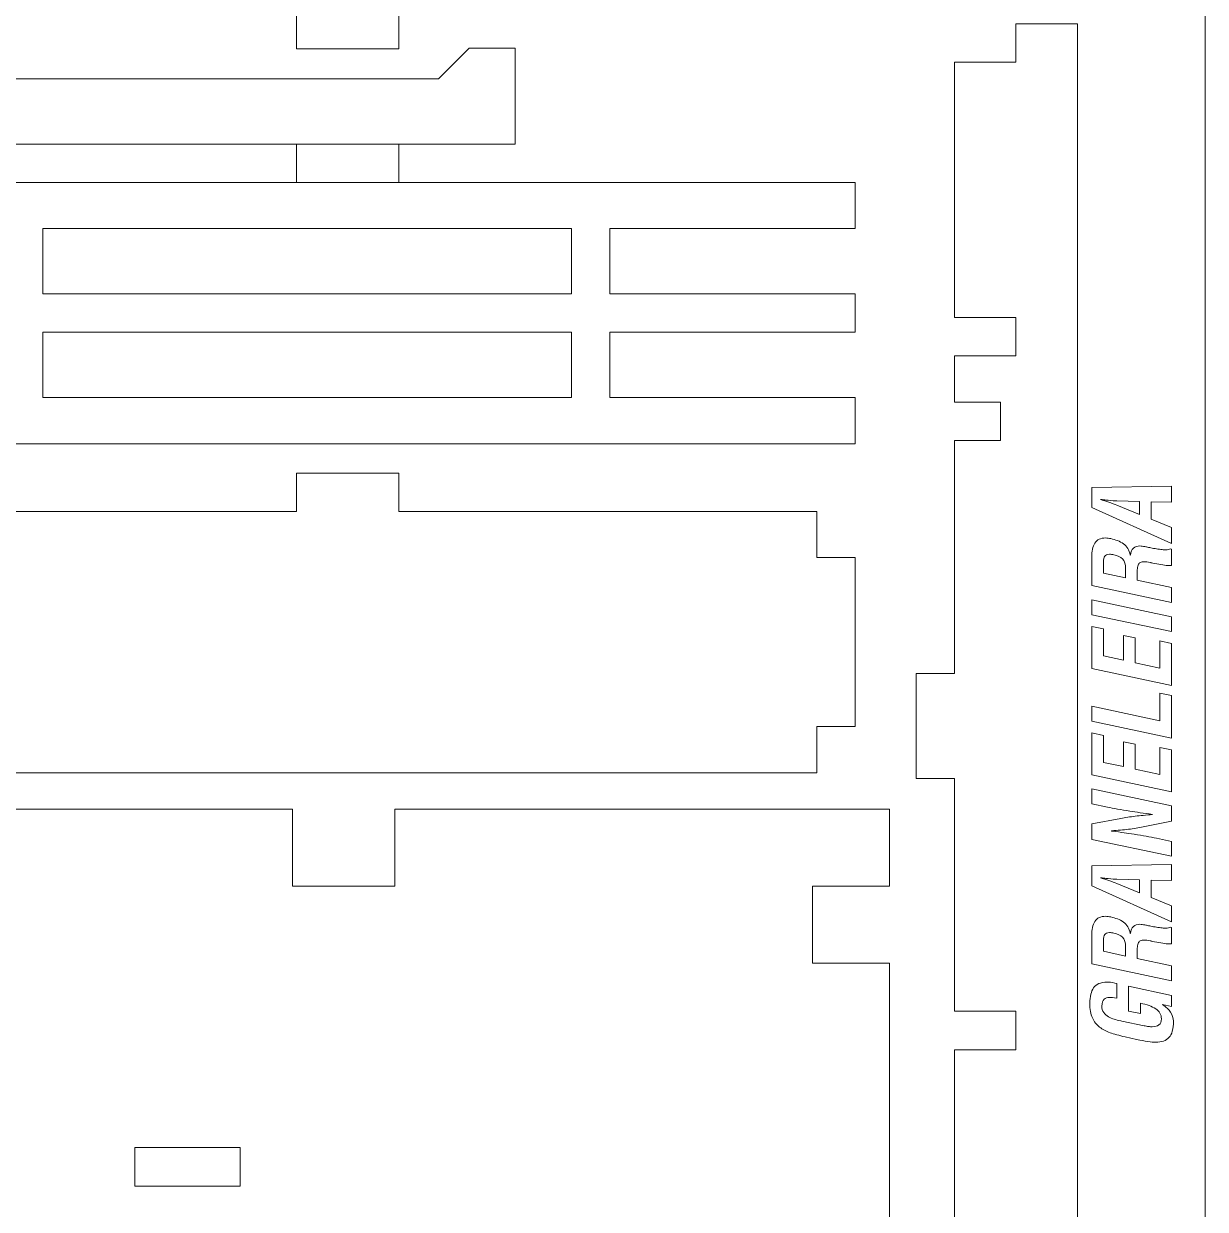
# Model space of a CAD drawing. Header units: centimetres. Extents: x -49.5 to 49.5, y -14.6 to 14.6.
# Drawn here: x 41.64 to 49.48, y -7.07 to 0.79 of the extents above; entities that cross this region are included whole.
import ezdxf

# ---------------------------------------------------------------- set-up
doc = ezdxf.new("R2010")
doc.units = ezdxf.units.CM
doc.header["$MEASUREMENT"] = 0
doc.layers.add('Camada 1', color=7, linetype='Continuous')

msp = doc.modelspace()

# ---------------------------------------------------------------- linework, layer by layer
at = {"layer": 'Camada 1', "color": 6, "lineweight": 9}
msp.add_open_spline([(30.77603, 14.38387), (30.77603, 14.38387), (49.17603, 14.38387), (49.17603, 14.38387), (49.17603, 14.38387), (49.34103, 14.38387), (49.47603, 14.24887), (49.47603, 14.08387), (49.47603, 14.08387), (49.47603, 14.08387), (49.47603, -14.31613), (49.47603, -14.31613), (49.47603, -14.31613), (49.47603, -14.48113), (49.34103, -14.61613), (49.17603, -14.61613), (49.17603, -14.61613), (49.17603, -14.61613), (30.77603, -14.61613), (30.77603, -14.61613), (30.77603, -14.61613), (30.61103, -14.61613), (30.47603, -14.48113), (30.47603, -14.31613), (30.47603, -14.31613), (30.47603, -14.31613), (30.47603, 14.08387), (30.47603, 14.08387), (30.47603, 14.08387), (30.47603, 14.24887), (30.61103, 14.38387), (30.77603, 14.38387)], degree=3, knots=[0, 0, 0, 0, 0.1111111, 0.1111111, 0.1111111, 0.1111111, 0.2222222, 0.2222222, 0.2222222, 0.2222222, 0.3333333, 0.3333333, 0.3333333, 0.3333333, 0.4444444, 0.4444444, 0.4444444, 0.4444444, 0.5555556, 0.5555556, 0.5555556, 0.5555556, 0.6666667, 0.6666667, 0.6666667, 0.6666667, 0.7777778, 0.7777778, 0.7777778, 0.7777778, 1, 1, 1, 1], dxfattribs=at)
at = {"layer": 'Camada 1', "color": 250, "lineweight": 9}
for points, knots in [([(31.08706, 0.87946), (31.08706, 0.87946), (37.32848, 0.87946), (37.32848, 0.87946), (37.32848, 0.87946), (37.32848, 0.87946), (37.32848, 0.62448), (37.32848, 0.62448), (37.32848, 0.62448), (37.32848, 0.62448), (38.00842, 0.62448), (38.00842, 0.62448), (38.00842, 0.62448), (38.00842, 0.62448), (38.00842, 0.87946), (38.00842, 0.87946), (38.00842, 0.87946), (38.00842, 0.87946), (43.44795, 0.87946), (43.44795, 0.87946), (43.44795, 0.87946), (43.44795, 0.87946), (43.44795, 0.62448), (43.44795, 0.62448), (43.44795, 0.62448), (43.44795, 0.62448), (44.1279, 0.62448), (44.1279, 0.62448), (44.1279, 0.62448), (44.1279, 0.62448), (44.1279, 0.87946), (44.1279, 0.87946), (44.1279, 0.87946), (44.1279, 0.87946), (46.89867, 0.87946), (46.89867, 0.87946), (46.89867, 0.87946), (46.89867, 0.87946), (46.89867, 1.18391), (46.89867, 1.18391), (46.89867, 1.18391), (46.89867, 1.18391), (47.15364, 1.18391), (47.15364, 1.18391), (47.15364, 1.18391), (47.15364, 1.18391), (47.15364, 2.30582), (47.15364, 2.30582), (47.15364, 2.30582), (47.15364, 2.30582), (46.89867, 2.30582), (46.89867, 2.30582), (46.89867, 2.30582), (46.89867, 2.30582), (46.89867, 2.61179), (46.89867, 2.61179), (46.89867, 2.61179), (46.89867, 2.61179), (31.08706, 2.61179), (31.08706, 2.61179), (31.08706, 2.61179), (31.08706, 2.61179), (31.08706, 2.30582), (31.08706, 2.30582), (31.08706, 2.30582), (31.08706, 2.30582), (30.83207, 2.30582), (30.83207, 2.30582), (30.83207, 2.30582), (30.83207, 2.30582), (30.83207, 1.18391), (30.83207, 1.18391), (30.83207, 1.18391), (30.83207, 1.18391), (31.08706, 1.18391), (31.08706, 1.18391), (31.08706, 1.18391), (31.08706, 1.18391), (31.08706, 0.87946), (31.08706, 0.87946)], [0, 0, 0, 0, 0.047619, 0.047619, 0.047619, 0.047619, 0.0952381, 0.0952381, 0.0952381, 0.0952381, 0.1428571, 0.1428571, 0.1428571, 0.1428571, 0.1904762, 0.1904762, 0.1904762, 0.1904762, 0.2380952, 0.2380952, 0.2380952, 0.2380952, 0.2857143, 0.2857143, 0.2857143, 0.2857143, 0.3333333, 0.3333333, 0.3333333, 0.3333333, 0.3809524, 0.3809524, 0.3809524, 0.3809524, 0.4285714, 0.4285714, 0.4285714, 0.4285714, 0.4761905, 0.4761905, 0.4761905, 0.4761905, 0.5238095, 0.5238095, 0.5238095, 0.5238095, 0.5714286, 0.5714286, 0.5714286, 0.5714286, 0.6190476, 0.6190476, 0.6190476, 0.6190476, 0.6666667, 0.6666667, 0.6666667, 0.6666667, 0.7142857, 0.7142857, 0.7142857, 0.7142857, 0.7619048, 0.7619048, 0.7619048, 0.7619048, 0.8095238, 0.8095238, 0.8095238, 0.8095238, 0.8571429, 0.8571429, 0.8571429, 0.8571429, 0.9047619, 0.9047619, 0.9047619, 0.9047619, 1, 1, 1, 1]), ([(47.81237, -10.27491), (47.81237, -10.27491), (47.81237, -11.14627), (47.81237, -11.14627), (47.81237, -11.14627), (47.81237, -11.14627), (47.55739, -11.14627), (47.55739, -11.14627), (47.55739, -11.14627), (47.55739, -11.14627), (47.55739, -11.84321), (47.55739, -11.84321), (47.55739, -11.84321), (47.55739, -11.84321), (47.81237, -11.84321), (47.81237, -11.84321), (47.81237, -11.84321), (47.81237, -11.84321), (47.81237, -13.23709), (47.81237, -13.23709), (47.81237, -13.23709), (47.81237, -13.23709), (48.22034, -13.23709), (48.22034, -13.23709), (48.22034, -13.23709), (48.22034, -13.23709), (48.22034, -13.49207), (48.22034, -13.49207), (48.22034, -13.49207), (48.22034, -13.49207), (47.81237, -13.49207), (47.81237, -13.49207), (47.81237, -13.49207), (47.81237, -13.49207), (47.81237, -14.15488), (47.81237, -14.15488), (47.81237, -14.15488), (47.81237, -14.15488), (48.6283, -14.15488), (48.6283, -14.15488), (48.6283, -14.15488), (48.6283, -14.15488), (48.6283, 0.79115), (48.6283, 0.79115), (48.6283, 0.79115), (48.6283, 0.79115), (48.22034, 0.79115), (48.22034, 0.79115), (48.22034, 0.79115), (48.22034, 0.79115), (48.22034, 0.53616), (48.22034, 0.53616), (48.22034, 0.53616), (48.22034, 0.53616), (47.81237, 0.53616), (47.81237, 0.53616), (47.81237, 0.53616), (47.81237, 0.53616), (47.81237, -1.15689), (47.81237, -1.15689), (47.81237, -1.15689), (47.81237, -1.15689), (48.22034, -1.15689), (48.22034, -1.15689), (48.22034, -1.15689), (48.22034, -1.15689), (48.22034, -1.41187), (48.22034, -1.41187), (48.22034, -1.41187), (48.22034, -1.41187), (47.81237, -1.41187), (47.81237, -1.41187), (47.81237, -1.41187), (47.81237, -1.41187), (47.81237, -1.71784), (47.81237, -1.71784), (47.81237, -1.71784), (47.81237, -1.71784), (48.11835, -1.71784), (48.11835, -1.71784), (48.11835, -1.71784), (48.11835, -1.71784), (48.11835, -1.97282), (48.11835, -1.97282), (48.11835, -1.97282), (48.11835, -1.97282), (47.81237, -1.97282), (47.81237, -1.97282), (47.81237, -1.97282), (47.81237, -1.97282), (47.81237, -3.51681), (47.81237, -3.51681), (47.81237, -3.51681), (47.81237, -3.51681), (47.55739, -3.51681), (47.55739, -3.51681), (47.55739, -3.51681), (47.55739, -3.51681), (47.55739, -4.21375), (47.55739, -4.21375), (47.55739, -4.21375), (47.55739, -4.21375), (47.81237, -4.21375), (47.81237, -4.21375), (47.81237, -4.21375), (47.81237, -4.21375), (47.81237, -5.75773), (47.81237, -5.75773), (47.81237, -5.75773), (47.81237, -5.75773), (48.22034, -5.75773), (48.22034, -5.75773), (48.22034, -5.75773), (48.22034, -5.75773), (48.22034, -6.01271), (48.22034, -6.01271), (48.22034, -6.01271), (48.22034, -6.01271), (47.81237, -6.01271), (47.81237, -6.01271), (47.81237, -6.01271), (47.81237, -6.01271), (47.81237, -7.40659), (47.81237, -7.40659), (47.81237, -7.40659), (47.81237, -7.40659), (47.55739, -7.40659), (47.55739, -7.40659), (47.55739, -7.40659), (47.55739, -7.40659), (47.55739, -8.10354), (47.55739, -8.10354), (47.55739, -8.10354), (47.55739, -8.10354), (47.81237, -8.10354), (47.81237, -8.10354), (47.81237, -8.10354), (47.81237, -8.10354), (47.81237, -9.49741), (47.81237, -9.49741), (47.81237, -9.49741), (47.81237, -9.49741), (48.22034, -9.49741), (48.22034, -9.49741), (48.22034, -9.49741), (48.22034, -9.49741), (48.22034, -9.75239), (48.22034, -9.75239), (48.22034, -9.75239), (48.22034, -9.75239), (47.81237, -9.75239), (47.81237, -9.75239), (47.81237, -9.75239), (47.81237, -9.75239), (47.81237, -10.01993), (47.81237, -10.01993), (47.81237, -10.01993), (47.81237, -10.01993), (48.11835, -10.01993), (48.11835, -10.01993), (48.11835, -10.01993), (48.11835, -10.01993), (48.11835, -10.27491), (48.11835, -10.27491), (48.11835, -10.27491), (48.11835, -10.27491), (47.81237, -10.27491), (47.81237, -10.27491)], [0, 0, 0, 0, 0.0232558, 0.0232558, 0.0232558, 0.0232558, 0.0465116, 0.0465116, 0.0465116, 0.0465116, 0.0697674, 0.0697674, 0.0697674, 0.0697674, 0.0930233, 0.0930233, 0.0930233, 0.0930233, 0.1162791, 0.1162791, 0.1162791, 0.1162791, 0.1395349, 0.1395349, 0.1395349, 0.1395349, 0.1627907, 0.1627907, 0.1627907, 0.1627907, 0.1860465, 0.1860465, 0.1860465, 0.1860465, 0.2093023, 0.2093023, 0.2093023, 0.2093023, 0.2325581, 0.2325581, 0.2325581, 0.2325581, 0.255814, 0.255814, 0.255814, 0.255814, 0.2790698, 0.2790698, 0.2790698, 0.2790698, 0.3023256, 0.3023256, 0.3023256, 0.3023256, 0.3255814, 0.3255814, 0.3255814, 0.3255814, 0.3488372, 0.3488372, 0.3488372, 0.3488372, 0.372093, 0.372093, 0.372093, 0.372093, 0.3953488, 0.3953488, 0.3953488, 0.3953488, 0.4186047, 0.4186047, 0.4186047, 0.4186047, 0.4418605, 0.4418605, 0.4418605, 0.4418605, 0.4651163, 0.4651163, 0.4651163, 0.4651163, 0.4883721, 0.4883721, 0.4883721, 0.4883721, 0.5116279, 0.5116279, 0.5116279, 0.5116279, 0.5348837, 0.5348837, 0.5348837, 0.5348837, 0.5581395, 0.5581395, 0.5581395, 0.5581395, 0.5813953, 0.5813953, 0.5813953, 0.5813953, 0.6046512, 0.6046512, 0.6046512, 0.6046512, 0.627907, 0.627907, 0.627907, 0.627907, 0.6511628, 0.6511628, 0.6511628, 0.6511628, 0.6744186, 0.6744186, 0.6744186, 0.6744186, 0.6976744, 0.6976744, 0.6976744, 0.6976744, 0.7209302, 0.7209302, 0.7209302, 0.7209302, 0.744186, 0.744186, 0.744186, 0.744186, 0.7674419, 0.7674419, 0.7674419, 0.7674419, 0.7906977, 0.7906977, 0.7906977, 0.7906977, 0.8139535, 0.8139535, 0.8139535, 0.8139535, 0.8372093, 0.8372093, 0.8372093, 0.8372093, 0.8604651, 0.8604651, 0.8604651, 0.8604651, 0.8837209, 0.8837209, 0.8837209, 0.8837209, 0.9069767, 0.9069767, 0.9069767, 0.9069767, 0.9302326, 0.9302326, 0.9302326, 0.9302326, 0.9534884, 0.9534884, 0.9534884, 0.9534884, 1, 1, 1, 1]), ([(30.83207, -1.99382), (35.72909, -1.99382), (42.25663, -1.99382), (47.15364, -1.99382), (47.15364, -1.99382), (47.15364, -1.99382), (47.15364, -1.68785), (47.15364, -1.68785), (47.15364, -1.68785), (47.15364, -1.68785), (45.52633, -1.68785), (45.52633, -1.68785), (45.52633, -1.68785), (45.52633, -1.68785), (45.52633, -1.25439), (45.52633, -1.25439), (45.52633, -1.25439), (45.52633, -1.25439), (47.15364, -1.25439), (47.15364, -1.25439), (47.15364, -1.25439), (47.15364, -1.25439), (47.15364, -0.99941), (47.15364, -0.99941), (47.15364, -0.99941), (47.15364, -0.99941), (45.52633, -0.99941), (45.52633, -0.99941), (45.52633, -0.99941), (45.52633, -0.99941), (45.52633, -0.56595), (45.52633, -0.56595), (45.52633, -0.56595), (45.52633, -0.56595), (47.15364, -0.56595), (47.15364, -0.56595), (47.15364, -0.56595), (47.15364, -0.56595), (47.15364, -0.26149), (47.15364, -0.26149), (47.15364, -0.26149), (47.15364, -0.26149), (44.1279, -0.26149), (44.1279, -0.26149), (44.1279, -0.26149), (44.1279, -0.26149), (44.1279, -0.00651), (44.1279, -0.00651), (44.1279, -0.00651), (44.1279, -0.00651), (44.89963, -0.00651), (44.89963, -0.00651), (44.89963, -0.00651), (44.89963, -0.00651), (44.89963, 0.63009), (44.89963, 0.63009), (44.89963, 0.63009), (44.89963, 0.63009), (44.59365, 0.63009), (44.59365, 0.63009), (44.59365, 0.63009), (44.59365, 0.63009), (44.38967, 0.4261), (44.38967, 0.4261), (44.38967, 0.4261), (44.38967, 0.4261), (36.85252, 0.4261), (36.85252, 0.4261), (36.85252, 0.4261), (36.85252, 0.4261), (36.64854, 0.63009), (36.64854, 0.63009), (36.64854, 0.63009), (36.64854, 0.63009), (36.34257, 0.63009), (36.34257, 0.63009), (36.34257, 0.63009), (36.34257, 0.63009), (36.34257, -0.00651), (36.34257, -0.00651), (36.34257, -0.00651), (36.34257, -0.00651), (37.32848, -0.00651), (37.32848, -0.00651), (37.32848, -0.00651), (37.32848, -0.00651), (37.32848, -0.26149), (37.32848, -0.26149), (37.32848, -0.26149), (35.70652, -0.26149), (32.45403, -0.26149), (30.83207, -0.26149), (30.83207, -0.26149), (30.83207, -0.26149), (30.83207, -1.99382), (30.83207, -1.99382)], [0, 0, 0, 0, 0.04, 0.04, 0.04, 0.04, 0.08, 0.08, 0.08, 0.08, 0.12, 0.12, 0.12, 0.12, 0.16, 0.16, 0.16, 0.16, 0.2, 0.2, 0.2, 0.2, 0.24, 0.24, 0.24, 0.24, 0.28, 0.28, 0.28, 0.28, 0.32, 0.32, 0.32, 0.32, 0.36, 0.36, 0.36, 0.36, 0.4, 0.4, 0.4, 0.4, 0.44, 0.44, 0.44, 0.44, 0.48, 0.48, 0.48, 0.48, 0.52, 0.52, 0.52, 0.52, 0.56, 0.56, 0.56, 0.56, 0.6, 0.6, 0.6, 0.6, 0.64, 0.64, 0.64, 0.64, 0.68, 0.68, 0.68, 0.68, 0.72, 0.72, 0.72, 0.72, 0.76, 0.76, 0.76, 0.76, 0.8, 0.8, 0.8, 0.8, 0.84, 0.84, 0.84, 0.84, 0.88, 0.88, 0.88, 0.88, 0.92, 0.92, 0.92, 0.92, 1, 1, 1, 1]), ([(31.08706, -2.44319), (31.08706, -2.44319), (37.32848, -2.44319), (37.32848, -2.44319), (37.32848, -2.44319), (37.32848, -2.44319), (37.32848, -2.18821), (37.32848, -2.18821), (37.32848, -2.18821), (37.32848, -2.18821), (38.00842, -2.18821), (38.00842, -2.18821), (38.00842, -2.18821), (38.00842, -2.18821), (38.00842, -2.44319), (38.00842, -2.44319), (38.00842, -2.44319), (38.00842, -2.44319), (43.44795, -2.44319), (43.44795, -2.44319), (43.44795, -2.44319), (43.44795, -2.44319), (43.44795, -2.18821), (43.44795, -2.18821), (43.44795, -2.18821), (43.44795, -2.18821), (44.1279, -2.18821), (44.1279, -2.18821), (44.1279, -2.18821), (44.1279, -2.18821), (44.1279, -2.44319), (44.1279, -2.44319), (44.1279, -2.44319), (44.1279, -2.44319), (46.89867, -2.44319), (46.89867, -2.44319), (46.89867, -2.44319), (46.89867, -2.44319), (46.89867, -2.74764), (46.89867, -2.74764), (46.89867, -2.74764), (46.89867, -2.74764), (47.15364, -2.74764), (47.15364, -2.74764), (47.15364, -2.74764), (47.15364, -2.74764), (47.15364, -3.86955), (47.15364, -3.86955), (47.15364, -3.86955), (47.15364, -3.86955), (46.89867, -3.86955), (46.89867, -3.86955), (46.89867, -3.86955), (46.89867, -3.86955), (46.89867, -4.17552), (46.89867, -4.17552), (46.89867, -4.17552), (46.89867, -4.17552), (31.08706, -4.17552), (31.08706, -4.17552), (31.08706, -4.17552), (31.08706, -4.17552), (31.08706, -3.86955), (31.08706, -3.86955), (31.08706, -3.86955), (31.08706, -3.86955), (30.83207, -3.86955), (30.83207, -3.86955), (30.83207, -3.86955), (30.83207, -3.86955), (30.83207, -2.74764), (30.83207, -2.74764), (30.83207, -2.74764), (30.83207, -2.74764), (31.08706, -2.74764), (31.08706, -2.74764), (31.08706, -2.74764), (31.08706, -2.74764), (31.08706, -2.44319), (31.08706, -2.44319)], [0, 0, 0, 0, 0.047619, 0.047619, 0.047619, 0.047619, 0.0952381, 0.0952381, 0.0952381, 0.0952381, 0.1428571, 0.1428571, 0.1428571, 0.1428571, 0.1904762, 0.1904762, 0.1904762, 0.1904762, 0.2380952, 0.2380952, 0.2380952, 0.2380952, 0.2857143, 0.2857143, 0.2857143, 0.2857143, 0.3333333, 0.3333333, 0.3333333, 0.3333333, 0.3809524, 0.3809524, 0.3809524, 0.3809524, 0.4285714, 0.4285714, 0.4285714, 0.4285714, 0.4761905, 0.4761905, 0.4761905, 0.4761905, 0.5238095, 0.5238095, 0.5238095, 0.5238095, 0.5714286, 0.5714286, 0.5714286, 0.5714286, 0.6190476, 0.6190476, 0.6190476, 0.6190476, 0.6666667, 0.6666667, 0.6666667, 0.6666667, 0.7142857, 0.7142857, 0.7142857, 0.7142857, 0.7619048, 0.7619048, 0.7619048, 0.7619048, 0.8095238, 0.8095238, 0.8095238, 0.8095238, 0.8571429, 0.8571429, 0.8571429, 0.8571429, 0.9047619, 0.9047619, 0.9047619, 0.9047619, 1, 1, 1, 1]), ([(46.87106, -11.43558), (46.87106, -11.43558), (46.87106, -10.92568), (46.87106, -10.92568), (46.87106, -10.92568), (46.87106, -10.92568), (47.38096, -10.92568), (47.38096, -10.92568), (47.38096, -10.92568), (47.38096, -10.92568), (47.38096, -8.43681), (47.38096, -8.43681), (47.38096, -8.43681), (47.38096, -8.43681), (46.87106, -8.43681), (46.87106, -8.43681), (46.87106, -8.43681), (46.87106, -8.43681), (46.87106, -7.92691), (46.87106, -7.92691), (46.87106, -7.92691), (46.87106, -7.92691), (47.38096, -7.92691), (47.38096, -7.92691), (47.38096, -7.92691), (47.38096, -7.92691), (47.38096, -5.43805), (47.38096, -5.43805), (47.38096, -5.43805), (47.38096, -5.43805), (46.87106, -5.43805), (46.87106, -5.43805), (46.87106, -5.43805), (46.87106, -5.43805), (46.87106, -4.92814), (46.87106, -4.92814), (46.87106, -4.92814), (46.87106, -4.92814), (47.38096, -4.92814), (47.38096, -4.92814), (47.38096, -4.92814), (47.38096, -4.92814), (47.38096, -4.41824), (47.38096, -4.41824), (47.38096, -4.41824), (47.38096, -4.41824), (44.10057, -4.41824), (44.10057, -4.41824), (44.10057, -4.41824), (44.10057, -4.41824), (44.10057, -4.92814), (44.10057, -4.92814), (44.10057, -4.92814), (44.10057, -4.92814), (43.4207, -4.92814), (43.4207, -4.92814), (43.4207, -4.92814), (43.4207, -4.92814), (43.4207, -4.41824), (43.4207, -4.41824), (43.4207, -4.41824), (43.4207, -4.41824), (37.98171, -4.41824), (37.98171, -4.41824), (37.98171, -4.41824), (37.98171, -4.41824), (37.98171, -4.92814), (37.98171, -4.92814), (37.98171, -4.92814), (37.98171, -4.92814), (37.30183, -4.92814), (37.30183, -4.92814), (37.30183, -4.92814), (37.30183, -4.92814), (37.30183, -4.41824), (37.30183, -4.41824), (37.30183, -4.41824), (37.30183, -4.41824), (30.80474, -4.41824), (30.80474, -4.41824), (30.80474, -4.41824), (30.80474, -4.41824), (30.80474, -5.89213), (30.80474, -5.89213), (30.80474, -5.89213), (30.80474, -5.89213), (31.05969, -5.89213), (31.05969, -5.89213), (31.05969, -5.89213), (31.05969, -5.89213), (31.05969, -6.30005), (31.05969, -6.30005), (31.05969, -6.30005), (31.05969, -6.30005), (30.80474, -6.30005), (30.80474, -6.30005), (30.80474, -6.30005), (30.80474, -6.30005), (30.80474, -10.06367), (30.80474, -10.06367), (30.80474, -10.06367), (30.80474, -10.06367), (31.05969, -10.06367), (31.05969, -10.06367), (31.05969, -10.06367), (31.05969, -10.06367), (31.05969, -10.4716), (31.05969, -10.4716), (31.05969, -10.4716), (31.05969, -10.4716), (30.80474, -10.4716), (30.80474, -10.4716), (30.80474, -10.4716), (30.80474, -10.4716), (30.80474, -11.94549), (30.80474, -11.94549), (30.80474, -11.94549), (30.80474, -11.94549), (37.30183, -11.94549), (37.30183, -11.94549), (37.30183, -11.94549), (37.30183, -11.94549), (37.30183, -11.43558), (37.30183, -11.43558), (37.30183, -11.43558), (37.30183, -11.43558), (37.98171, -11.43558), (37.98171, -11.43558), (37.98171, -11.43558), (37.98171, -11.43558), (37.98171, -11.94549), (37.98171, -11.94549), (37.98171, -11.94549), (37.98171, -11.94549), (43.4207, -11.94549), (43.4207, -11.94549), (43.4207, -11.94549), (43.4207, -11.94549), (43.4207, -11.43558), (43.4207, -11.43558), (43.4207, -11.43558), (43.4207, -11.43558), (44.10057, -11.43558), (44.10057, -11.43558), (44.10057, -11.43558), (44.10057, -11.43558), (44.10057, -11.94549), (44.10057, -11.94549), (44.10057, -11.94549), (44.10057, -11.94549), (47.38096, -11.94549), (47.38096, -11.94549), (47.38096, -11.94549), (47.38096, -11.94549), (47.38096, -11.43558), (47.38096, -11.43558), (47.38096, -11.43558), (47.38096, -11.43558), (46.87106, -11.43558), (46.87106, -11.43558)], [0, 0, 0, 0, 0.0243902, 0.0243902, 0.0243902, 0.0243902, 0.0487805, 0.0487805, 0.0487805, 0.0487805, 0.0731707, 0.0731707, 0.0731707, 0.0731707, 0.097561, 0.097561, 0.097561, 0.097561, 0.1219512, 0.1219512, 0.1219512, 0.1219512, 0.1463415, 0.1463415, 0.1463415, 0.1463415, 0.1707317, 0.1707317, 0.1707317, 0.1707317, 0.195122, 0.195122, 0.195122, 0.195122, 0.2195122, 0.2195122, 0.2195122, 0.2195122, 0.2439024, 0.2439024, 0.2439024, 0.2439024, 0.2682927, 0.2682927, 0.2682927, 0.2682927, 0.2926829, 0.2926829, 0.2926829, 0.2926829, 0.3170732, 0.3170732, 0.3170732, 0.3170732, 0.3414634, 0.3414634, 0.3414634, 0.3414634, 0.3658537, 0.3658537, 0.3658537, 0.3658537, 0.3902439, 0.3902439, 0.3902439, 0.3902439, 0.4146341, 0.4146341, 0.4146341, 0.4146341, 0.4390244, 0.4390244, 0.4390244, 0.4390244, 0.4634146, 0.4634146, 0.4634146, 0.4634146, 0.4878049, 0.4878049, 0.4878049, 0.4878049, 0.5121951, 0.5121951, 0.5121951, 0.5121951, 0.5365854, 0.5365854, 0.5365854, 0.5365854, 0.5609756, 0.5609756, 0.5609756, 0.5609756, 0.5853659, 0.5853659, 0.5853659, 0.5853659, 0.6097561, 0.6097561, 0.6097561, 0.6097561, 0.6341463, 0.6341463, 0.6341463, 0.6341463, 0.6585366, 0.6585366, 0.6585366, 0.6585366, 0.6829268, 0.6829268, 0.6829268, 0.6829268, 0.7073171, 0.7073171, 0.7073171, 0.7073171, 0.7317073, 0.7317073, 0.7317073, 0.7317073, 0.7560976, 0.7560976, 0.7560976, 0.7560976, 0.7804878, 0.7804878, 0.7804878, 0.7804878, 0.804878, 0.804878, 0.804878, 0.804878, 0.8292683, 0.8292683, 0.8292683, 0.8292683, 0.8536585, 0.8536585, 0.8536585, 0.8536585, 0.8780488, 0.8780488, 0.8780488, 0.8780488, 0.902439, 0.902439, 0.902439, 0.902439, 0.9268293, 0.9268293, 0.9268293, 0.9268293, 0.9512195, 0.9512195, 0.9512195, 0.9512195, 1, 1, 1, 1])]:
    msp.add_open_spline(points, degree=3, knots=knots, dxfattribs=at)
at = {"layer": 'Camada 1', "color": 114, "lineweight": 9}
for points in [[(43.44795, -0.26149), (43.44795, -0.26149), (38.00842, -0.26149), (38.00842, -0.26149), (38.00842, -0.26149), (38.00842, -0.26149), (38.00842, -0.00651), (38.00842, -0.00651), (38.00842, -0.00651), (38.00842, -0.00651), (43.44795, -0.00651), (43.44795, -0.00651), (43.44795, -0.00651), (43.44795, -0.00651), (43.44795, -0.26149), (43.44795, -0.26149)], [(45.27136, -0.56595), (45.27136, -0.56595), (45.27136, -0.99941), (45.27136, -0.99941), (45.27136, -0.99941), (45.27136, -0.99941), (41.76626, -0.99941), (41.76626, -0.99941), (41.76626, -0.99941), (41.76626, -0.99941), (41.76626, -0.56595), (41.76626, -0.56595), (41.76626, -0.56595), (41.76626, -0.56595), (45.27136, -0.56595), (45.27136, -0.56595)], [(41.76626, -1.25439), (41.76626, -1.25439), (41.76626, -1.68785), (41.76626, -1.68785), (41.76626, -1.68785), (41.76626, -1.68785), (45.27136, -1.68785), (45.27136, -1.68785), (45.27136, -1.68785), (45.27136, -1.68785), (45.27136, -1.25439), (45.27136, -1.25439), (45.27136, -1.25439), (45.27136, -1.25439), (41.76626, -1.25439), (41.76626, -1.25439)], [(42.37657, -6.91678), (42.37657, -6.91678), (43.07344, -6.91678), (43.07344, -6.91678), (43.07344, -6.91678), (43.07344, -6.91678), (43.07344, -6.66182), (43.07344, -6.66182), (43.07344, -6.66182), (43.07344, -6.66182), (42.37657, -6.66182), (42.37657, -6.66182), (42.37657, -6.66182), (42.37657, -6.66182), (42.37657, -6.91678), (42.37657, -6.91678)]]:
    msp.add_open_spline(points, degree=3, knots=[0, 0, 0, 0, 0.2, 0.2, 0.2, 0.2, 0.4, 0.4, 0.4, 0.4, 0.6, 0.6, 0.6, 0.6, 1, 1, 1, 1], dxfattribs=at)
at = {"layer": 'Camada 1', "color": 5, "lineweight": 9}
for points in [[(43.44795, -0.00651), (43.44795, -0.00651), (44.1279, -0.00651), (44.1279, -0.00651)], [(43.44795, -0.26149), (43.44795, -0.26149), (44.1279, -0.26149), (44.1279, -0.26149)]]:
    msp.add_open_spline(points, degree=3, dxfattribs=at)
for points, knots in [([(49.25204, -2.54921), (49.25204, -2.54921), (49.11798, -2.49488), (49.11798, -2.49488), (49.11798, -2.49488), (49.11798, -2.49488), (49.11798, -2.37917), (49.11798, -2.37917), (49.11798, -2.37917), (49.11798, -2.37917), (49.25204, -2.38128), (49.25204, -2.38128), (49.25204, -2.38128), (49.25204, -2.38128), (49.25204, -2.27545), (49.25204, -2.27545), (49.25204, -2.27545), (49.25204, -2.27545), (48.72287, -2.28321), (48.72287, -2.28321), (48.72287, -2.28321), (48.72287, -2.28321), (48.72287, -2.41656), (48.72287, -2.41656), (48.72287, -2.41656), (48.72287, -2.41656), (49.25204, -2.65504), (49.25204, -2.65504), (49.25204, -2.65504), (49.25204, -2.65504), (49.25204, -2.54921), (49.25204, -2.54921)], [0, 0, 0, 0, 0.1111111, 0.1111111, 0.1111111, 0.1111111, 0.2222222, 0.2222222, 0.2222222, 0.2222222, 0.3333333, 0.3333333, 0.3333333, 0.3333333, 0.4444444, 0.4444444, 0.4444444, 0.4444444, 0.5555556, 0.5555556, 0.5555556, 0.5555556, 0.6666667, 0.6666667, 0.6666667, 0.6666667, 0.7777778, 0.7777778, 0.7777778, 0.7777778, 1, 1, 1, 1]), ([(48.89009, -2.40104), (48.87645, -2.39539), (48.85646, -2.38834), (48.83012, -2.37987), (48.83012, -2.37987), (48.824, -2.37799), (48.81953, -2.37658), (48.81671, -2.37564), (48.81671, -2.37564), (48.80777, -2.37329), (48.79601, -2.36952), (48.78143, -2.36435), (48.78143, -2.36435), (48.78143, -2.36435), (48.78143, -2.36294), (48.78143, -2.36294), (48.78143, -2.36294), (48.79601, -2.36435), (48.80777, -2.36576), (48.81671, -2.36717), (48.81671, -2.36717), (48.81671, -2.36717), (48.83082, -2.36858), (48.83082, -2.36858), (48.83082, -2.36858), (48.85669, -2.3714), (48.87645, -2.37282), (48.89009, -2.37282), (48.89009, -2.37282), (48.89009, -2.37282), (49.04037, -2.37775), (49.04037, -2.37775), (49.04037, -2.37775), (49.04037, -2.37775), (49.04037, -2.46242), (49.04037, -2.46242), (49.04037, -2.46242), (49.04037, -2.46242), (48.89009, -2.40104), (48.89009, -2.40104)], [0, 0, 0, 0, 0.0909091, 0.0909091, 0.0909091, 0.0909091, 0.1818182, 0.1818182, 0.1818182, 0.1818182, 0.2727273, 0.2727273, 0.2727273, 0.2727273, 0.3636364, 0.3636364, 0.3636364, 0.3636364, 0.4545455, 0.4545455, 0.4545455, 0.4545455, 0.5454545, 0.5454545, 0.5454545, 0.5454545, 0.6363636, 0.6363636, 0.6363636, 0.6363636, 0.7272727, 0.7272727, 0.7272727, 0.7272727, 0.8181818, 0.8181818, 0.8181818, 0.8181818, 1, 1, 1, 1]), ([(49.02414, -2.88082), (49.02414, -2.85966), (49.0245, -2.84307), (49.0252, -2.83108), (49.0252, -2.83108), (49.02591, -2.81909), (49.02791, -2.80815), (49.0312, -2.79827), (49.0312, -2.79827), (49.03355, -2.79075), (49.03814, -2.78522), (49.04496, -2.78169), (49.04496, -2.78169), (49.05178, -2.77816), (49.06013, -2.7764), (49.07001, -2.7764), (49.07001, -2.7764), (49.07941, -2.7764), (49.09399, -2.77828), (49.11375, -2.78204), (49.11375, -2.78204), (49.11375, -2.78204), (49.11798, -2.78345), (49.11798, -2.78345), (49.11798, -2.78345), (49.11798, -2.78345), (49.13844, -2.78769), (49.13844, -2.78769), (49.13844, -2.78769), (49.15914, -2.79192), (49.17772, -2.79533), (49.19418, -2.79792), (49.19418, -2.79792), (49.21065, -2.80051), (49.22523, -2.8018), (49.23793, -2.8018), (49.23793, -2.8018), (49.23934, -2.8018), (49.24193, -2.8018), (49.24569, -2.8018), (49.24569, -2.8018), (49.24851, -2.80133), (49.25063, -2.80109), (49.25204, -2.80109), (49.25204, -2.80109), (49.25204, -2.80109), (49.25204, -2.69244), (49.25204, -2.69244), (49.25204, -2.69244), (49.25204, -2.69244), (49.24216, -2.69032), (49.24216, -2.69032), (49.24216, -2.69032), (49.2384, -2.69502), (49.22852, -2.69738), (49.21253, -2.69738), (49.21253, -2.69738), (49.20312, -2.69738), (49.19242, -2.69667), (49.18043, -2.69526), (49.18043, -2.69526), (49.16843, -2.69385), (49.15585, -2.69197), (49.14268, -2.68962), (49.14268, -2.68962), (49.12951, -2.68726), (49.11787, -2.68503), (49.10775, -2.68291), (49.10775, -2.68291), (49.09764, -2.6808), (49.08859, -2.6788), (49.08059, -2.67692), (49.08059, -2.67692), (49.08059, -2.67692), (49.07494, -2.67621), (49.07494, -2.67621), (49.07494, -2.67621), (49.06271, -2.67339), (49.0519, -2.67198), (49.04249, -2.67198), (49.04249, -2.67198), (49.02461, -2.67198), (49.01027, -2.67668), (48.99945, -2.68609), (48.99945, -2.68609), (48.98863, -2.69549), (48.98181, -2.71078), (48.97899, -2.73195), (48.97899, -2.73195), (48.97899, -2.73195), (48.97758, -2.73124), (48.97758, -2.73124), (48.97758, -2.73124), (48.97523, -2.71525), (48.97017, -2.70102), (48.96241, -2.68856), (48.96241, -2.68856), (48.95465, -2.67609), (48.94489, -2.66563), (48.93313, -2.65716), (48.93313, -2.65716), (48.92137, -2.64869), (48.90843, -2.64175), (48.89432, -2.63635), (48.89432, -2.63635), (48.88021, -2.63094), (48.86539, -2.62659), (48.84987, -2.62329), (48.84987, -2.62329), (48.8367, -2.62047), (48.82471, -2.61906), (48.81389, -2.61906), (48.81389, -2.61906), (48.78143, -2.61906), (48.75815, -2.63035), (48.74404, -2.65293), (48.74404, -2.65293), (48.72993, -2.6755), (48.72287, -2.70678), (48.72287, -2.74677), (48.72287, -2.74677), (48.72287, -2.74677), (48.72287, -2.93374), (48.72287, -2.93374), (48.72287, -2.93374), (48.72287, -2.93374), (49.25204, -3.04592), (49.25204, -3.04592), (49.25204, -3.04592), (49.25204, -3.04592), (49.25204, -2.94714), (49.25204, -2.94714), (49.25204, -2.94714), (49.25204, -2.94714), (49.02414, -2.89846), (49.02414, -2.89846), (49.02414, -2.89846), (49.02414, -2.89846), (49.02414, -2.88082), (49.02414, -2.88082)], [0, 0, 0, 0, 0.0277778, 0.0277778, 0.0277778, 0.0277778, 0.0555556, 0.0555556, 0.0555556, 0.0555556, 0.0833333, 0.0833333, 0.0833333, 0.0833333, 0.1111111, 0.1111111, 0.1111111, 0.1111111, 0.1388889, 0.1388889, 0.1388889, 0.1388889, 0.1666667, 0.1666667, 0.1666667, 0.1666667, 0.1944444, 0.1944444, 0.1944444, 0.1944444, 0.2222222, 0.2222222, 0.2222222, 0.2222222, 0.25, 0.25, 0.25, 0.25, 0.2777778, 0.2777778, 0.2777778, 0.2777778, 0.3055556, 0.3055556, 0.3055556, 0.3055556, 0.3333333, 0.3333333, 0.3333333, 0.3333333, 0.3611111, 0.3611111, 0.3611111, 0.3611111, 0.3888889, 0.3888889, 0.3888889, 0.3888889, 0.4166667, 0.4166667, 0.4166667, 0.4166667, 0.4444444, 0.4444444, 0.4444444, 0.4444444, 0.4722222, 0.4722222, 0.4722222, 0.4722222, 0.5, 0.5, 0.5, 0.5, 0.5277778, 0.5277778, 0.5277778, 0.5277778, 0.5555556, 0.5555556, 0.5555556, 0.5555556, 0.5833333, 0.5833333, 0.5833333, 0.5833333, 0.6111111, 0.6111111, 0.6111111, 0.6111111, 0.6388889, 0.6388889, 0.6388889, 0.6388889, 0.6666667, 0.6666667, 0.6666667, 0.6666667, 0.6944444, 0.6944444, 0.6944444, 0.6944444, 0.7222222, 0.7222222, 0.7222222, 0.7222222, 0.75, 0.75, 0.75, 0.75, 0.7777778, 0.7777778, 0.7777778, 0.7777778, 0.8055556, 0.8055556, 0.8055556, 0.8055556, 0.8333333, 0.8333333, 0.8333333, 0.8333333, 0.8611111, 0.8611111, 0.8611111, 0.8611111, 0.8888889, 0.8888889, 0.8888889, 0.8888889, 0.9166667, 0.9166667, 0.9166667, 0.9166667, 0.9444444, 0.9444444, 0.9444444, 0.9444444, 1, 1, 1, 1]), ([(48.80048, -2.85119), (48.80048, -2.85119), (48.80048, -2.77781), (48.80048, -2.77781), (48.80048, -2.77781), (48.80095, -2.76088), (48.80401, -2.74818), (48.80965, -2.73971), (48.80965, -2.73971), (48.8153, -2.73124), (48.82588, -2.72701), (48.8414, -2.72701), (48.8414, -2.72701), (48.84987, -2.72701), (48.85951, -2.72819), (48.87033, -2.73054), (48.87033, -2.73054), (48.89526, -2.73571), (48.91396, -2.74488), (48.92642, -2.75805), (48.92642, -2.75805), (48.93889, -2.77123), (48.94559, -2.78675), (48.94653, -2.80462), (48.94653, -2.80462), (48.94653, -2.80462), (48.94653, -2.88223), (48.94653, -2.88223), (48.94653, -2.88223), (48.94653, -2.88223), (48.80048, -2.85119), (48.80048, -2.85119)], [0, 0, 0, 0, 0.1111111, 0.1111111, 0.1111111, 0.1111111, 0.2222222, 0.2222222, 0.2222222, 0.2222222, 0.3333333, 0.3333333, 0.3333333, 0.3333333, 0.4444444, 0.4444444, 0.4444444, 0.4444444, 0.5555556, 0.5555556, 0.5555556, 0.5555556, 0.6666667, 0.6666667, 0.6666667, 0.6666667, 0.7777778, 0.7777778, 0.7777778, 0.7777778, 1, 1, 1, 1]), ([(49.25204, -3.14118), (49.25204, -3.14118), (48.72287, -3.02899), (48.72287, -3.02899), (48.72287, -3.02899), (48.72287, -3.02899), (48.72287, -3.12777), (48.72287, -3.12777), (48.72287, -3.12777), (48.72287, -3.12777), (49.25204, -3.23996), (49.25204, -3.23996), (49.25204, -3.23996), (49.25204, -3.23996), (49.25204, -3.14118), (49.25204, -3.14118)], [0, 0, 0, 0, 0.2, 0.2, 0.2, 0.2, 0.4, 0.4, 0.4, 0.4, 0.6, 0.6, 0.6, 0.6, 1, 1, 1, 1]), ([(49.25204, -3.31827), (49.25204, -3.31827), (49.17443, -3.30205), (49.17443, -3.30205), (49.17443, -3.30205), (49.17443, -3.30205), (49.17443, -3.48126), (49.17443, -3.48126), (49.17443, -3.48126), (49.17443, -3.48126), (49.01144, -3.44598), (49.01144, -3.44598), (49.01144, -3.44598), (49.01144, -3.44598), (49.01144, -3.28088), (49.01144, -3.28088), (49.01144, -3.28088), (49.01144, -3.28088), (48.93383, -3.26465), (48.93383, -3.26465), (48.93383, -3.26465), (48.93383, -3.26465), (48.93383, -3.42975), (48.93383, -3.42975), (48.93383, -3.42975), (48.93383, -3.42975), (48.80048, -3.40153), (48.80048, -3.40153), (48.80048, -3.40153), (48.80048, -3.40153), (48.80048, -3.22232), (48.80048, -3.22232), (48.80048, -3.22232), (48.80048, -3.22232), (48.72287, -3.20609), (48.72287, -3.20609), (48.72287, -3.20609), (48.72287, -3.20609), (48.72287, -3.48408), (48.72287, -3.48408), (48.72287, -3.48408), (48.72287, -3.48408), (49.25204, -3.59626), (49.25204, -3.59626), (49.25204, -3.59626), (49.25204, -3.59626), (49.25204, -3.31827), (49.25204, -3.31827)], [0, 0, 0, 0, 0.0769231, 0.0769231, 0.0769231, 0.0769231, 0.1538462, 0.1538462, 0.1538462, 0.1538462, 0.2307692, 0.2307692, 0.2307692, 0.2307692, 0.3076923, 0.3076923, 0.3076923, 0.3076923, 0.3846154, 0.3846154, 0.3846154, 0.3846154, 0.4615385, 0.4615385, 0.4615385, 0.4615385, 0.5384615, 0.5384615, 0.5384615, 0.5384615, 0.6153846, 0.6153846, 0.6153846, 0.6153846, 0.6923077, 0.6923077, 0.6923077, 0.6923077, 0.7692308, 0.7692308, 0.7692308, 0.7692308, 0.8461538, 0.8461538, 0.8461538, 0.8461538, 1, 1, 1, 1]), ([(49.25204, -3.664), (49.25204, -3.664), (49.17443, -3.64777), (49.17443, -3.64777), (49.17443, -3.64777), (49.17443, -3.64777), (49.17443, -3.83122), (49.17443, -3.83122), (49.17443, -3.83122), (49.17443, -3.83122), (48.72287, -3.73526), (48.72287, -3.73526), (48.72287, -3.73526), (48.72287, -3.73526), (48.72287, -3.83404), (48.72287, -3.83404), (48.72287, -3.83404), (48.72287, -3.83404), (49.25204, -3.94622), (49.25204, -3.94622), (49.25204, -3.94622), (49.25204, -3.94622), (49.25204, -3.664), (49.25204, -3.664)], [0, 0, 0, 0, 0.1428571, 0.1428571, 0.1428571, 0.1428571, 0.2857143, 0.2857143, 0.2857143, 0.2857143, 0.4285714, 0.4285714, 0.4285714, 0.4285714, 0.5714286, 0.5714286, 0.5714286, 0.5714286, 0.7142857, 0.7142857, 0.7142857, 0.7142857, 1, 1, 1, 1]), ([(49.25204, -4.02383), (49.25204, -4.02383), (49.17443, -4.00761), (49.17443, -4.00761), (49.17443, -4.00761), (49.17443, -4.00761), (49.17443, -4.18682), (49.17443, -4.18682), (49.17443, -4.18682), (49.17443, -4.18682), (49.01144, -4.15154), (49.01144, -4.15154), (49.01144, -4.15154), (49.01144, -4.15154), (49.01144, -3.98644), (49.01144, -3.98644), (49.01144, -3.98644), (49.01144, -3.98644), (48.93383, -3.97021), (48.93383, -3.97021), (48.93383, -3.97021), (48.93383, -3.97021), (48.93383, -4.13531), (48.93383, -4.13531), (48.93383, -4.13531), (48.93383, -4.13531), (48.80048, -4.10709), (48.80048, -4.10709), (48.80048, -4.10709), (48.80048, -4.10709), (48.80048, -3.92788), (48.80048, -3.92788), (48.80048, -3.92788), (48.80048, -3.92788), (48.72287, -3.91165), (48.72287, -3.91165), (48.72287, -3.91165), (48.72287, -3.91165), (48.72287, -4.18964), (48.72287, -4.18964), (48.72287, -4.18964), (48.72287, -4.18964), (49.25204, -4.30182), (49.25204, -4.30182), (49.25204, -4.30182), (49.25204, -4.30182), (49.25204, -4.02383), (49.25204, -4.02383)], [0, 0, 0, 0, 0.0769231, 0.0769231, 0.0769231, 0.0769231, 0.1538462, 0.1538462, 0.1538462, 0.1538462, 0.2307692, 0.2307692, 0.2307692, 0.2307692, 0.3076923, 0.3076923, 0.3076923, 0.3076923, 0.3846154, 0.3846154, 0.3846154, 0.3846154, 0.4615385, 0.4615385, 0.4615385, 0.4615385, 0.5384615, 0.5384615, 0.5384615, 0.5384615, 0.6153846, 0.6153846, 0.6153846, 0.6153846, 0.6923077, 0.6923077, 0.6923077, 0.6923077, 0.7692308, 0.7692308, 0.7692308, 0.7692308, 0.8461538, 0.8461538, 0.8461538, 0.8461538, 1, 1, 1, 1]), ([(48.82659, -4.40343), (48.86657, -4.41189), (48.91619, -4.42083), (48.97546, -4.43024), (48.97546, -4.43024), (49.01732, -4.43682), (49.06742, -4.44411), (49.12574, -4.45211), (49.12574, -4.45211), (49.12574, -4.45211), (49.12574, -4.45352), (49.12574, -4.45352), (49.12574, -4.45352), (49.08247, -4.45634), (49.04413, -4.45987), (49.01074, -4.46411), (49.01074, -4.46411), (48.97734, -4.46834), (48.94559, -4.47351), (48.91549, -4.47963), (48.91549, -4.47963), (48.91549, -4.47963), (48.72287, -4.51561), (48.72287, -4.51561), (48.72287, -4.51561), (48.72287, -4.51561), (48.72287, -4.61792), (48.72287, -4.61792), (48.72287, -4.61792), (48.72287, -4.61792), (49.25204, -4.7301), (49.25204, -4.7301), (49.25204, -4.7301), (49.25204, -4.7301), (49.25204, -4.63132), (49.25204, -4.63132), (49.25204, -4.63132), (49.25204, -4.63132), (49.15256, -4.61016), (49.15256, -4.61016), (49.15256, -4.61016), (49.13092, -4.60545), (49.10822, -4.60098), (49.08447, -4.59675), (49.08447, -4.59675), (49.06072, -4.59252), (49.03402, -4.58805), (49.00439, -4.58335), (49.00439, -4.58335), (48.9804, -4.57958), (48.95794, -4.57629), (48.93701, -4.57347), (48.93701, -4.57347), (48.91608, -4.57065), (48.88821, -4.56688), (48.8534, -4.56218), (48.8534, -4.56218), (48.8534, -4.56218), (48.8534, -4.56077), (48.8534, -4.56077), (48.8534, -4.56077), (48.89526, -4.55795), (48.93313, -4.55454), (48.96699, -4.55054), (48.96699, -4.55054), (49.00086, -4.54654), (49.03308, -4.54125), (49.06366, -4.53466), (49.06366, -4.53466), (49.06366, -4.53466), (49.25204, -4.49797), (49.25204, -4.49797), (49.25204, -4.49797), (49.25204, -4.49797), (49.25204, -4.39496), (49.25204, -4.39496), (49.25204, -4.39496), (49.25204, -4.39496), (48.72287, -4.28278), (48.72287, -4.28278), (48.72287, -4.28278), (48.72287, -4.28278), (48.72287, -4.38156), (48.72287, -4.38156), (48.72287, -4.38156), (48.72287, -4.38156), (48.82659, -4.40343), (48.82659, -4.40343)], [0, 0, 0, 0, 0.0434783, 0.0434783, 0.0434783, 0.0434783, 0.0869565, 0.0869565, 0.0869565, 0.0869565, 0.1304348, 0.1304348, 0.1304348, 0.1304348, 0.173913, 0.173913, 0.173913, 0.173913, 0.2173913, 0.2173913, 0.2173913, 0.2173913, 0.2608696, 0.2608696, 0.2608696, 0.2608696, 0.3043478, 0.3043478, 0.3043478, 0.3043478, 0.3478261, 0.3478261, 0.3478261, 0.3478261, 0.3913043, 0.3913043, 0.3913043, 0.3913043, 0.4347826, 0.4347826, 0.4347826, 0.4347826, 0.4782609, 0.4782609, 0.4782609, 0.4782609, 0.5217391, 0.5217391, 0.5217391, 0.5217391, 0.5652174, 0.5652174, 0.5652174, 0.5652174, 0.6086957, 0.6086957, 0.6086957, 0.6086957, 0.6521739, 0.6521739, 0.6521739, 0.6521739, 0.6956522, 0.6956522, 0.6956522, 0.6956522, 0.7391304, 0.7391304, 0.7391304, 0.7391304, 0.7826087, 0.7826087, 0.7826087, 0.7826087, 0.826087, 0.826087, 0.826087, 0.826087, 0.8695652, 0.8695652, 0.8695652, 0.8695652, 0.9130435, 0.9130435, 0.9130435, 0.9130435, 1, 1, 1, 1]), ([(49.25204, -5.05819), (49.25204, -5.05819), (49.11798, -5.00386), (49.11798, -5.00386), (49.11798, -5.00386), (49.11798, -5.00386), (49.11798, -4.88815), (49.11798, -4.88815), (49.11798, -4.88815), (49.11798, -4.88815), (49.25204, -4.89026), (49.25204, -4.89026), (49.25204, -4.89026), (49.25204, -4.89026), (49.25204, -4.78443), (49.25204, -4.78443), (49.25204, -4.78443), (49.25204, -4.78443), (48.72287, -4.79219), (48.72287, -4.79219), (48.72287, -4.79219), (48.72287, -4.79219), (48.72287, -4.92554), (48.72287, -4.92554), (48.72287, -4.92554), (48.72287, -4.92554), (49.25204, -5.16402), (49.25204, -5.16402), (49.25204, -5.16402), (49.25204, -5.16402), (49.25204, -5.05819), (49.25204, -5.05819)], [0, 0, 0, 0, 0.1111111, 0.1111111, 0.1111111, 0.1111111, 0.2222222, 0.2222222, 0.2222222, 0.2222222, 0.3333333, 0.3333333, 0.3333333, 0.3333333, 0.4444444, 0.4444444, 0.4444444, 0.4444444, 0.5555556, 0.5555556, 0.5555556, 0.5555556, 0.6666667, 0.6666667, 0.6666667, 0.6666667, 0.7777778, 0.7777778, 0.7777778, 0.7777778, 1, 1, 1, 1]), ([(48.89009, -4.91002), (48.87645, -4.90437), (48.85646, -4.89732), (48.83012, -4.88885), (48.83012, -4.88885), (48.824, -4.88697), (48.81953, -4.88556), (48.81671, -4.88462), (48.81671, -4.88462), (48.80777, -4.88227), (48.79601, -4.8785), (48.78143, -4.87333), (48.78143, -4.87333), (48.78143, -4.87333), (48.78143, -4.87192), (48.78143, -4.87192), (48.78143, -4.87192), (48.79601, -4.87333), (48.80777, -4.87474), (48.81671, -4.87615), (48.81671, -4.87615), (48.81671, -4.87615), (48.83082, -4.87756), (48.83082, -4.87756), (48.83082, -4.87756), (48.85669, -4.88038), (48.87645, -4.8818), (48.89009, -4.8818), (48.89009, -4.8818), (48.89009, -4.8818), (49.04037, -4.88673), (49.04037, -4.88673), (49.04037, -4.88673), (49.04037, -4.88673), (49.04037, -4.9714), (49.04037, -4.9714), (49.04037, -4.9714), (49.04037, -4.9714), (48.89009, -4.91002), (48.89009, -4.91002)], [0, 0, 0, 0, 0.0909091, 0.0909091, 0.0909091, 0.0909091, 0.1818182, 0.1818182, 0.1818182, 0.1818182, 0.2727273, 0.2727273, 0.2727273, 0.2727273, 0.3636364, 0.3636364, 0.3636364, 0.3636364, 0.4545455, 0.4545455, 0.4545455, 0.4545455, 0.5454545, 0.5454545, 0.5454545, 0.5454545, 0.6363636, 0.6363636, 0.6363636, 0.6363636, 0.7272727, 0.7272727, 0.7272727, 0.7272727, 0.8181818, 0.8181818, 0.8181818, 0.8181818, 1, 1, 1, 1]), ([(49.02414, -5.3898), (49.02414, -5.36864), (49.0245, -5.35205), (49.0252, -5.34006), (49.0252, -5.34006), (49.02591, -5.32807), (49.02791, -5.31713), (49.0312, -5.30725), (49.0312, -5.30725), (49.03355, -5.29973), (49.03814, -5.2942), (49.04496, -5.29067), (49.04496, -5.29067), (49.05178, -5.28714), (49.06013, -5.28538), (49.07001, -5.28538), (49.07001, -5.28538), (49.07941, -5.28538), (49.09399, -5.28726), (49.11375, -5.29102), (49.11375, -5.29102), (49.11375, -5.29102), (49.11798, -5.29243), (49.11798, -5.29243), (49.11798, -5.29243), (49.11798, -5.29243), (49.13844, -5.29667), (49.13844, -5.29667), (49.13844, -5.29667), (49.15914, -5.3009), (49.17772, -5.30431), (49.19418, -5.3069), (49.19418, -5.3069), (49.21065, -5.30949), (49.22523, -5.31078), (49.23793, -5.31078), (49.23793, -5.31078), (49.23934, -5.31078), (49.24193, -5.31078), (49.24569, -5.31078), (49.24569, -5.31078), (49.24851, -5.31031), (49.25063, -5.31007), (49.25204, -5.31007), (49.25204, -5.31007), (49.25204, -5.31007), (49.25204, -5.20142), (49.25204, -5.20142), (49.25204, -5.20142), (49.25204, -5.20142), (49.24216, -5.1993), (49.24216, -5.1993), (49.24216, -5.1993), (49.2384, -5.204), (49.22852, -5.20636), (49.21253, -5.20636), (49.21253, -5.20636), (49.20312, -5.20636), (49.19242, -5.20565), (49.18043, -5.20424), (49.18043, -5.20424), (49.16843, -5.20283), (49.15585, -5.20095), (49.14268, -5.1986), (49.14268, -5.1986), (49.12951, -5.19624), (49.11787, -5.19401), (49.10775, -5.19189), (49.10775, -5.19189), (49.09764, -5.18978), (49.08859, -5.18778), (49.08059, -5.1859), (49.08059, -5.1859), (49.08059, -5.1859), (49.07494, -5.18519), (49.07494, -5.18519), (49.07494, -5.18519), (49.06271, -5.18237), (49.0519, -5.18096), (49.04249, -5.18096), (49.04249, -5.18096), (49.02461, -5.18096), (49.01027, -5.18566), (48.99945, -5.19507), (48.99945, -5.19507), (48.98863, -5.20447), (48.98181, -5.21976), (48.97899, -5.24093), (48.97899, -5.24093), (48.97899, -5.24093), (48.97758, -5.24022), (48.97758, -5.24022), (48.97758, -5.24022), (48.97523, -5.22423), (48.97017, -5.21), (48.96241, -5.19754), (48.96241, -5.19754), (48.95465, -5.18507), (48.94489, -5.17461), (48.93313, -5.16614), (48.93313, -5.16614), (48.92137, -5.15767), (48.90843, -5.15073), (48.89432, -5.14533), (48.89432, -5.14533), (48.88021, -5.13992), (48.86539, -5.13557), (48.84987, -5.13227), (48.84987, -5.13227), (48.8367, -5.12945), (48.82471, -5.12804), (48.81389, -5.12804), (48.81389, -5.12804), (48.78143, -5.12804), (48.75815, -5.13933), (48.74404, -5.16191), (48.74404, -5.16191), (48.72993, -5.18448), (48.72287, -5.21576), (48.72287, -5.25575), (48.72287, -5.25575), (48.72287, -5.25575), (48.72287, -5.44272), (48.72287, -5.44272), (48.72287, -5.44272), (48.72287, -5.44272), (49.25204, -5.5549), (49.25204, -5.5549), (49.25204, -5.5549), (49.25204, -5.5549), (49.25204, -5.45612), (49.25204, -5.45612), (49.25204, -5.45612), (49.25204, -5.45612), (49.02414, -5.40744), (49.02414, -5.40744), (49.02414, -5.40744), (49.02414, -5.40744), (49.02414, -5.3898), (49.02414, -5.3898)], [0, 0, 0, 0, 0.0277778, 0.0277778, 0.0277778, 0.0277778, 0.0555556, 0.0555556, 0.0555556, 0.0555556, 0.0833333, 0.0833333, 0.0833333, 0.0833333, 0.1111111, 0.1111111, 0.1111111, 0.1111111, 0.1388889, 0.1388889, 0.1388889, 0.1388889, 0.1666667, 0.1666667, 0.1666667, 0.1666667, 0.1944444, 0.1944444, 0.1944444, 0.1944444, 0.2222222, 0.2222222, 0.2222222, 0.2222222, 0.25, 0.25, 0.25, 0.25, 0.2777778, 0.2777778, 0.2777778, 0.2777778, 0.3055556, 0.3055556, 0.3055556, 0.3055556, 0.3333333, 0.3333333, 0.3333333, 0.3333333, 0.3611111, 0.3611111, 0.3611111, 0.3611111, 0.3888889, 0.3888889, 0.3888889, 0.3888889, 0.4166667, 0.4166667, 0.4166667, 0.4166667, 0.4444444, 0.4444444, 0.4444444, 0.4444444, 0.4722222, 0.4722222, 0.4722222, 0.4722222, 0.5, 0.5, 0.5, 0.5, 0.5277778, 0.5277778, 0.5277778, 0.5277778, 0.5555556, 0.5555556, 0.5555556, 0.5555556, 0.5833333, 0.5833333, 0.5833333, 0.5833333, 0.6111111, 0.6111111, 0.6111111, 0.6111111, 0.6388889, 0.6388889, 0.6388889, 0.6388889, 0.6666667, 0.6666667, 0.6666667, 0.6666667, 0.6944444, 0.6944444, 0.6944444, 0.6944444, 0.7222222, 0.7222222, 0.7222222, 0.7222222, 0.75, 0.75, 0.75, 0.75, 0.7777778, 0.7777778, 0.7777778, 0.7777778, 0.8055556, 0.8055556, 0.8055556, 0.8055556, 0.8333333, 0.8333333, 0.8333333, 0.8333333, 0.8611111, 0.8611111, 0.8611111, 0.8611111, 0.8888889, 0.8888889, 0.8888889, 0.8888889, 0.9166667, 0.9166667, 0.9166667, 0.9166667, 0.9444444, 0.9444444, 0.9444444, 0.9444444, 1, 1, 1, 1]), ([(48.80048, -5.36017), (48.80048, -5.36017), (48.80048, -5.28679), (48.80048, -5.28679), (48.80048, -5.28679), (48.80095, -5.26986), (48.80401, -5.25716), (48.80965, -5.24869), (48.80965, -5.24869), (48.8153, -5.24022), (48.82588, -5.23599), (48.8414, -5.23599), (48.8414, -5.23599), (48.84987, -5.23599), (48.85951, -5.23717), (48.87033, -5.23952), (48.87033, -5.23952), (48.89526, -5.24469), (48.91396, -5.25386), (48.92642, -5.26703), (48.92642, -5.26703), (48.93889, -5.28021), (48.94559, -5.29573), (48.94653, -5.3136), (48.94653, -5.3136), (48.94653, -5.3136), (48.94653, -5.39121), (48.94653, -5.39121), (48.94653, -5.39121), (48.94653, -5.39121), (48.80048, -5.36017), (48.80048, -5.36017)], [0, 0, 0, 0, 0.1111111, 0.1111111, 0.1111111, 0.1111111, 0.2222222, 0.2222222, 0.2222222, 0.2222222, 0.3333333, 0.3333333, 0.3333333, 0.3333333, 0.4444444, 0.4444444, 0.4444444, 0.4444444, 0.5555556, 0.5555556, 0.5555556, 0.5555556, 0.6666667, 0.6666667, 0.6666667, 0.6666667, 0.7777778, 0.7777778, 0.7777778, 0.7777778, 1, 1, 1, 1]), ([(49.02062, -5.94437), (49.07706, -5.9566), (49.11939, -5.96272), (49.14762, -5.96272), (49.14762, -5.96272), (49.18619, -5.96272), (49.21535, -5.95237), (49.23511, -5.93167), (49.23511, -5.93167), (49.25486, -5.91098), (49.26474, -5.87499), (49.26474, -5.82372), (49.26474, -5.82372), (49.26333, -5.80256), (49.2571, -5.78268), (49.24604, -5.7641), (49.24604, -5.7641), (49.23499, -5.74552), (49.21676, -5.72918), (49.19136, -5.71507), (49.19136, -5.71507), (49.19136, -5.71507), (49.19136, -5.71366), (49.19136, -5.71366), (49.19136, -5.71366), (49.19136, -5.71366), (49.25204, -5.72636), (49.25204, -5.72636), (49.25204, -5.72636), (49.25204, -5.72636), (49.25204, -5.65227), (49.25204, -5.65227), (49.25204, -5.65227), (49.25204, -5.65227), (48.9677, -5.59159), (48.9677, -5.59159), (48.9677, -5.59159), (48.9677, -5.59159), (48.9677, -5.75599), (48.9677, -5.75599), (48.9677, -5.75599), (48.9677, -5.75599), (49.04531, -5.77292), (49.04531, -5.77292), (49.04531, -5.77292), (49.04531, -5.77292), (49.04531, -5.70448), (49.04531, -5.70448), (49.04531, -5.70448), (49.08811, -5.71248), (49.1221, -5.72483), (49.14726, -5.74153), (49.14726, -5.74153), (49.17243, -5.75822), (49.18501, -5.77998), (49.18501, -5.80679), (49.18501, -5.80679), (49.18501, -5.82655), (49.17948, -5.84042), (49.16843, -5.84842), (49.16843, -5.84842), (49.15738, -5.85642), (49.14268, -5.86041), (49.12433, -5.86041), (49.12433, -5.86041), (49.11634, -5.86041), (49.10787, -5.85983), (49.09893, -5.85865), (49.09893, -5.85865), (49.09, -5.85747), (49.08035, -5.85571), (49.07001, -5.85336), (49.07001, -5.85336), (49.07001, -5.85336), (48.92325, -5.82231), (48.92325, -5.82231), (48.92325, -5.82231), (48.92325, -5.82231), (48.91478, -5.8202), (48.91478, -5.8202), (48.91478, -5.8202), (48.89832, -5.81737), (48.88386, -5.81408), (48.87139, -5.81032), (48.87139, -5.81032), (48.85893, -5.80656), (48.84634, -5.80115), (48.83364, -5.79409), (48.83364, -5.79409), (48.82094, -5.78704), (48.81048, -5.77763), (48.80225, -5.76587), (48.80225, -5.76587), (48.79401, -5.75411), (48.7899, -5.73976), (48.7899, -5.72283), (48.7899, -5.72283), (48.79084, -5.70166), (48.79566, -5.68685), (48.80436, -5.67838), (48.80436, -5.67838), (48.81306, -5.66991), (48.82541, -5.66568), (48.8414, -5.66568), (48.8414, -5.66568), (48.85128, -5.66568), (48.86704, -5.66756), (48.88868, -5.67132), (48.88868, -5.67132), (48.88868, -5.67132), (48.88868, -5.57254), (48.88868, -5.57254), (48.88868, -5.57254), (48.88868, -5.57254), (48.87598, -5.57043), (48.87598, -5.57043), (48.87598, -5.57043), (48.85387, -5.56619), (48.8367, -5.56408), (48.82447, -5.56408), (48.82447, -5.56408), (48.7812, -5.56549), (48.75145, -5.57795), (48.73522, -5.60147), (48.73522, -5.60147), (48.71899, -5.62499), (48.71064, -5.6598), (48.71017, -5.7059), (48.71017, -5.7059), (48.71017, -5.744), (48.71581, -5.77575), (48.7271, -5.80115), (48.7271, -5.80115), (48.73839, -5.82655), (48.75427, -5.84701), (48.77473, -5.86253), (48.77473, -5.86253), (48.79519, -5.87805), (48.81847, -5.8904), (48.84458, -5.89957), (48.84458, -5.89957), (48.87068, -5.90874), (48.9042, -5.91827), (48.94512, -5.92815), (48.94512, -5.92815), (48.94512, -5.92815), (49.02062, -5.94437), (49.02062, -5.94437)], [0, 0, 0, 0, 0.0263158, 0.0263158, 0.0263158, 0.0263158, 0.0526316, 0.0526316, 0.0526316, 0.0526316, 0.0789474, 0.0789474, 0.0789474, 0.0789474, 0.1052632, 0.1052632, 0.1052632, 0.1052632, 0.1315789, 0.1315789, 0.1315789, 0.1315789, 0.1578947, 0.1578947, 0.1578947, 0.1578947, 0.1842105, 0.1842105, 0.1842105, 0.1842105, 0.2105263, 0.2105263, 0.2105263, 0.2105263, 0.2368421, 0.2368421, 0.2368421, 0.2368421, 0.2631579, 0.2631579, 0.2631579, 0.2631579, 0.2894737, 0.2894737, 0.2894737, 0.2894737, 0.3157895, 0.3157895, 0.3157895, 0.3157895, 0.3421053, 0.3421053, 0.3421053, 0.3421053, 0.3684211, 0.3684211, 0.3684211, 0.3684211, 0.3947368, 0.3947368, 0.3947368, 0.3947368, 0.4210526, 0.4210526, 0.4210526, 0.4210526, 0.4473684, 0.4473684, 0.4473684, 0.4473684, 0.4736842, 0.4736842, 0.4736842, 0.4736842, 0.5, 0.5, 0.5, 0.5, 0.5263158, 0.5263158, 0.5263158, 0.5263158, 0.5526316, 0.5526316, 0.5526316, 0.5526316, 0.5789474, 0.5789474, 0.5789474, 0.5789474, 0.6052632, 0.6052632, 0.6052632, 0.6052632, 0.6315789, 0.6315789, 0.6315789, 0.6315789, 0.6578947, 0.6578947, 0.6578947, 0.6578947, 0.6842105, 0.6842105, 0.6842105, 0.6842105, 0.7105263, 0.7105263, 0.7105263, 0.7105263, 0.7368421, 0.7368421, 0.7368421, 0.7368421, 0.7631579, 0.7631579, 0.7631579, 0.7631579, 0.7894737, 0.7894737, 0.7894737, 0.7894737, 0.8157895, 0.8157895, 0.8157895, 0.8157895, 0.8421053, 0.8421053, 0.8421053, 0.8421053, 0.8684211, 0.8684211, 0.8684211, 0.8684211, 0.8947368, 0.8947368, 0.8947368, 0.8947368, 0.9210526, 0.9210526, 0.9210526, 0.9210526, 0.9473684, 0.9473684, 0.9473684, 0.9473684, 1, 1, 1, 1])]:
    msp.add_open_spline(points, degree=3, knots=knots, dxfattribs=at)

doc.saveas('drawing.dxf')
